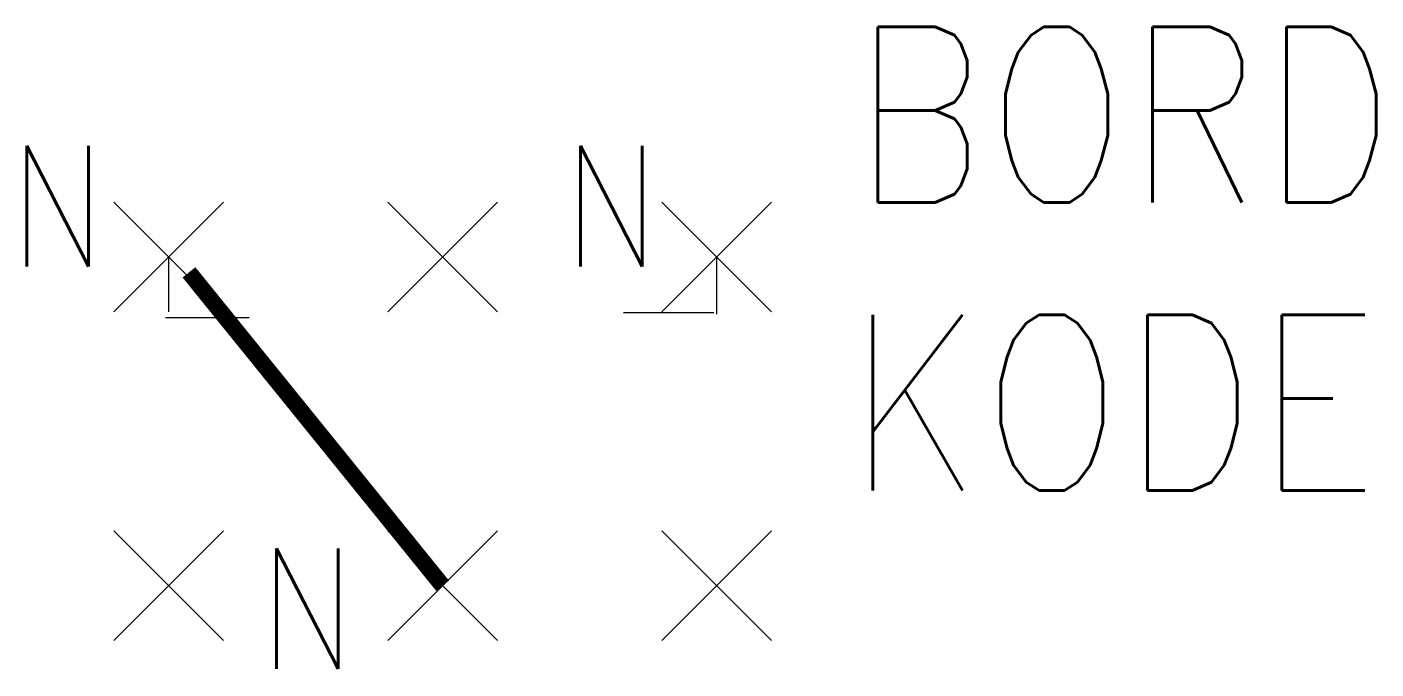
# Model space of a CAD drawing. Extents: x 187.4 to 212, y 205.5 to 217.2.
import ezdxf
from ezdxf.enums import TextEntityAlignment as Align

# ---------------------------------------------------------------- set-up
doc = ezdxf.new("R2010")
doc.units = 0
doc.header["$LTSCALE"] = 6
doc.header["$PDMODE"] = 3
for name, color, linetype in [('1', 7, 'CONTINUOUS'), ('10', 1, 'CONTINUOUS'), ('11', 3, 'CONTINUOUS'), ('12', 2, 'CONTINUOUS'), ('C', 7, 'CONTINUOUS')]:
    doc.layers.add(name, color=color, linetype=linetype)
doc.styles.get("Standard").update_dxf_attribs({"font": 'simplex', "width": 0.85})

msp = doc.modelspace()

# ---------------------------------------------------------------- linework, layer by layer
at = {"layer": '1', "color": 0}
for p, q in [((190, 213), (190, 212)), ((200, 213), (200, 211.956)), ((199.948, 211.979), (198.301, 211.979)), ((189.944, 211.897), (191.469, 211.897))]:
    msp.add_line(p, q, dxfattribs=at)
at = {"layer": '1', "color": 0, "const_width": 0.3}
msp.add_lwpolyline([(195, 207), (190.372, 212.718)], dxfattribs=at)
at = {"layer": 'C', "color": 0}
for p in [(190, 213), (195, 213), (200, 213), (190, 207), (195, 207), (200, 207)]:
    msp.add_point(p, dxfattribs=at)

# ---------------------------------------------------------------- texts
at = {"layer": '10', "color": 0, "width": 0.85}
for p in [(188.859, 212.825), (198.96, 212.825), (193.412, 205.482)]:
    msp.add_attdef('N', text='', height=2.2, dxfattribs=at).set_placement(p, align=Align.RIGHT)
at = {"layer": '11', "color": 0, "width": 0.85}
msp.add_attdef('BORD', (202.472, 213.995), '', height=3.2, dxfattribs=at)
at = {"layer": '12', "color": 0, "width": 0.85}
msp.add_attdef('KODE', (202.385, 208.741), '', height=3.2, dxfattribs=at)

doc.saveas('drawing.dxf')
